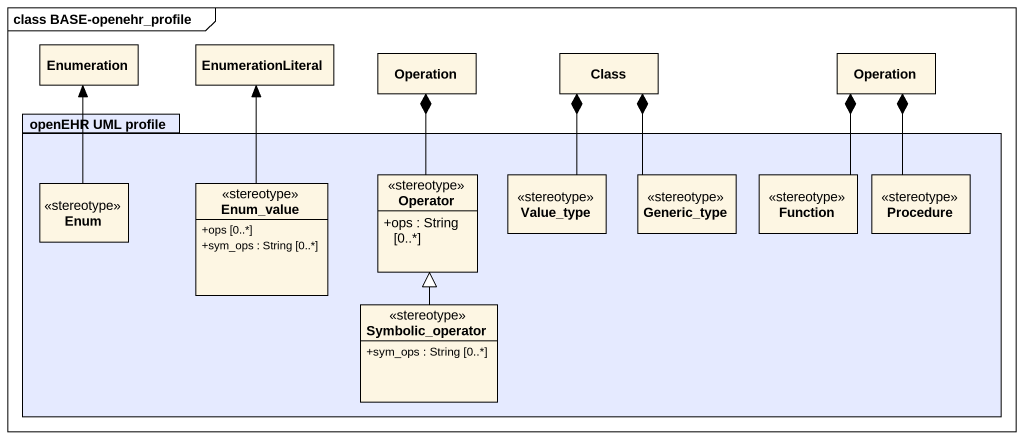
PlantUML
@startuml
mainframe class BASE-openehr_profile
hide circle
hide empty members
skinparam classAttributeIconSize 0
class Enumeration
class EnumerationLiteral
class Operation
class "Class" as Class_
class "Operation" as Operation_2
package "openEHR UML profile" as openEHR_UML_profile #E5EAFF {
  class "Enum" as Enum_ <<stereotype>>
  class Enum_value <<stereotype>> {
    +ops [0..*]
    +sym_ops : String [0..*]
  }
  class Operator <<stereotype>> {
    +ops : String [0..*]
  }
  class Value_type <<stereotype>>
  class Generic_type <<stereotype>>
  class Function <<stereotype>>
  class Procedure <<stereotype>>
  class Symbolic_operator <<stereotype>> {
    +sym_ops : String [0..*]
  }
}
Enum_ -up-> Enumeration
Enum_value -up-> EnumerationLiteral
Operator -up-* Operation
Value_type -up-* Class_
Generic_type -up-* Class_
Function -up-* Operation_2
Procedure -up-* Operation_2
Symbolic_operator -up-|> Operator
@enduml
